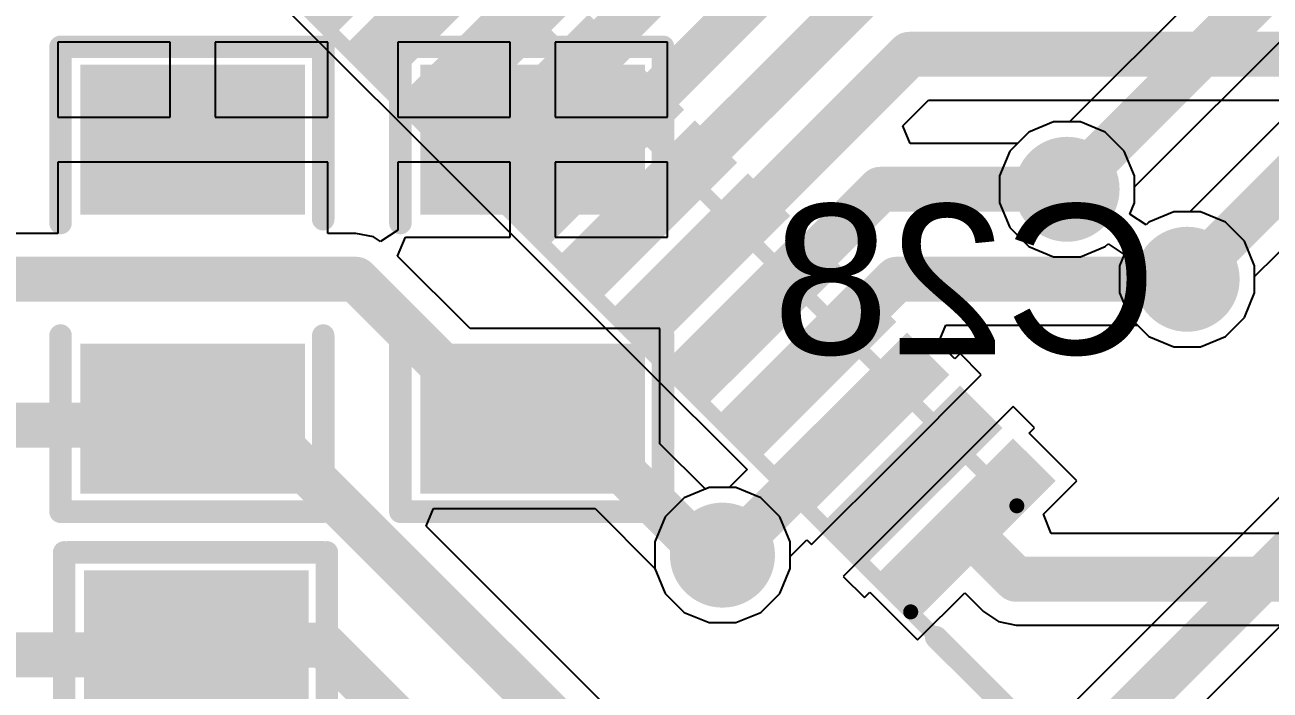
# Model space of a CAD drawing. Header units: millimetres. Extents: x 95 to 305, y 96 to 295.
# Drawn here: x 203.46 to 211.75, y 145.76 to 150.2 of the extents above; entities that cross this region are included whole.
import ezdxf

# ---------------------------------------------------------------- set-up
doc = ezdxf.new("R2010")
doc.units = ezdxf.units.MM
for name, color, linetype in [('BottomLayer', 5, 'Continuous'), ('BottomOverlay', 54, 'Continuous'), ('BottomPaste', 16, 'Continuous'), ('BottomSolder', 6, 'Continuous'), ('Mechanical11', 56, 'Continuous'), ('TopLayer', 1, 'Continuous'), ('TopOverlay', 2, 'Continuous'), ('TopPaste', 8, 'Continuous'), ('TopSolder', 216, 'Continuous'), ('ViaHoleLayer', 16, 'Continuous')]:
    doc.layers.add(name, color=color, linetype=linetype)
doc.styles.add('Arial', font='arial.ttf', dxfattribs={"height": 0.2})

# ---------------------------------------------------------------- blocks, each defined once
blk = doc.blocks.new('LQFP100_66')
at = {"layer": 'TopLayer'}
for points in [[(-6.149985159999999, -7.14999967), (-5.84998576, -7.14999967), (-5.84998576, -8.34999981), (-6.149985159999999, -8.34999981)], [(-5.64998616, -7.14999967), (-5.349986759999999, -7.14999967), (-5.349986759999999, -8.34999981), (-5.64998616, -8.34999981)], [(-5.149987159999999, -7.14999967), (-4.849987759999999, -7.14999967), (-4.849987759999999, -8.34999981), (-5.149987159999999, -8.34999981)], [(-4.649988159999999, -7.14999967), (-4.34998876, -7.14999967), (-4.34998876, -8.34999981), (-4.649988159999999, -8.34999981)], [(-4.14998916, -7.14999967), (-3.84998976, -7.14999967), (-3.84998976, -8.34999981), (-4.14998916, -8.34999981)], [(-3.64999016, -7.14999967), (-3.349990759999999, -7.14999967), (-3.349990759999999, -8.34999981), (-3.64999016, -8.34999981)], [(-3.14999116, -7.14999967), (-2.84999176, -7.14999967), (-2.84999176, -8.34999981), (-3.14999116, -8.34999981)], [(-2.64999216, -7.14999967), (-2.34999276, -7.14999967), (-2.34999276, -8.34999981), (-2.64999216, -8.34999981)], [(-2.14999316, -7.14999967), (-1.84999376, -7.14999967), (-1.84999376, -8.34999981), (-2.14999316, -8.34999981)], [(-1.64999416, -7.14999967), (-1.34999476, -7.14999967), (-1.34999476, -8.34999981), (-1.64999416, -8.34999981)], [(-1.14999516, -7.14999967), (-0.8499957599999999, -7.14999967), (-0.8499957599999999, -8.34999981), (-1.14999516, -8.34999981)], [(-0.6499961599999999, -7.14999967), (-0.34999676, -7.14999967), (-0.34999676, -8.34999981), (-0.6499961599999999, -8.34999981)]]:
    blk.add_hatch(color=1, dxfattribs=at).paths.add_polyline_path(points)
at = {"layer": 'TopPaste'}
for points in [[(-6.149985159999999, -7.14999967), (-5.84998576, -7.14999967), (-5.84998576, -8.34999981), (-6.149985159999999, -8.34999981)], [(-5.64998616, -7.14999967), (-5.349986759999999, -7.14999967), (-5.349986759999999, -8.34999981), (-5.64998616, -8.34999981)], [(-5.149987159999999, -7.14999967), (-4.849987759999999, -7.14999967), (-4.849987759999999, -8.34999981), (-5.149987159999999, -8.34999981)], [(-4.649988159999999, -7.14999967), (-4.34998876, -7.14999967), (-4.34998876, -8.34999981), (-4.649988159999999, -8.34999981)], [(-4.14998916, -7.14999967), (-3.84998976, -7.14999967), (-3.84998976, -8.34999981), (-4.14998916, -8.34999981)], [(-3.64999016, -7.14999967), (-3.349990759999999, -7.14999967), (-3.349990759999999, -8.34999981), (-3.64999016, -8.34999981)], [(-3.14999116, -7.14999967), (-2.84999176, -7.14999967), (-2.84999176, -8.34999981), (-3.14999116, -8.34999981)], [(-2.64999216, -7.14999967), (-2.34999276, -7.14999967), (-2.34999276, -8.34999981), (-2.64999216, -8.34999981)], [(-2.14999316, -7.14999967), (-1.84999376, -7.14999967), (-1.84999376, -8.34999981), (-2.14999316, -8.34999981)], [(-1.64999416, -7.14999967), (-1.34999476, -7.14999967), (-1.34999476, -8.34999981), (-1.64999416, -8.34999981)], [(-1.14999516, -7.14999967), (-0.8499957599999999, -7.14999967), (-0.8499957599999999, -8.34999981), (-1.14999516, -8.34999981)], [(-0.6499961599999999, -7.14999967), (-0.34999676, -7.14999967), (-0.34999676, -8.34999981), (-0.6499961599999999, -8.34999981)]]:
    blk.add_hatch(color=8, dxfattribs=at).paths.add_polyline_path(points)
at = {"layer": 'TopSolder'}
for points in [[(-6.199985059999999, -7.09999977), (-5.79998586, -7.09999977), (-5.79998586, -8.39999971), (-6.199985059999999, -8.39999971)], [(-5.69998606, -7.09999977), (-5.29998686, -7.09999977), (-5.29998686, -8.39999971), (-5.69998606, -8.39999971)], [(-5.19998706, -7.09999977), (-4.79998786, -7.09999977), (-4.79998786, -8.39999971), (-5.19998706, -8.39999971)], [(-4.69998806, -7.09999977), (-4.29998886, -7.09999977), (-4.29998886, -8.39999971), (-4.69998806, -8.39999971)], [(-4.19998906, -7.09999977), (-3.79998986, -7.09999977), (-3.79998986, -8.39999971), (-4.19998906, -8.39999971)], [(-3.69999006, -7.09999977), (-3.29999086, -7.09999977), (-3.29999086, -8.39999971), (-3.69999006, -8.39999971)], [(-3.19999106, -7.09999977), (-2.79999186, -7.09999977), (-2.79999186, -8.39999971), (-3.19999106, -8.39999971)], [(-2.69999206, -7.09999977), (-2.29999286, -7.09999977), (-2.29999286, -8.39999971), (-2.69999206, -8.39999971)], [(-2.19999306, -7.09999977), (-1.79999386, -7.09999977), (-1.79999386, -8.39999971), (-2.19999306, -8.39999971)], [(-1.69999406, -7.09999977), (-1.29999486, -7.09999977), (-1.29999486, -8.39999971), (-1.69999406, -8.39999971)], [(-1.19999506, -7.09999977), (-0.79999586, -7.09999977), (-0.79999586, -8.39999971), (-1.19999506, -8.39999971)], [(-0.69999606, -7.09999977), (-0.29999686, -7.09999977), (-0.29999686, -8.39999971), (-0.69999606, -8.39999971)]]:
    blk.add_hatch(color=216, dxfattribs=at).paths.add_polyline_path(points)
at = {"layer": 'Mechanical11', "const_width": 0.0999998}
for points in [[(7.100003579999999, -7.099998499999999), (-7.099998499999999, -7.099998499999999)], [(-6.135001699999999, -7.099998499999999), (-6.135001699999999, -8.0999965)], [(6.13499662, -8.0999965), (-6.135001699999999, -8.0999965)]]:
    blk.add_lwpolyline(points, dxfattribs=at)
at = {"layer": 'Mechanical11', "const_width": 0.0499999}
for points in [[(-6.16000038, -7.099998499999999, 1), (-6.11000302, -7.099998499999999, 1)], [(-6.16000038, -8.0999965, 1), (-6.11000302, -8.0999965, 1)], [(-6.16000038, -8.0999965, 1), (-6.11000302, -8.0999965, 1)]]:
    blk.add_lwpolyline(points, format="xyb", close=True, dxfattribs=at)
at = {"layer": 'TopOverlay', "const_width": 0.1499997}
blk.add_lwpolyline([(-6.37516378, -7.1001636), (-7.1001636, -7.1001636)], dxfattribs=at)
at = {"layer": 'TopOverlay', "const_width": 0.07499858}
blk.add_lwpolyline([(-6.41266434, -7.1001636, 1), (-6.33766322, -7.1001636, 1)], format="xyb", close=True, dxfattribs=at)
blk = doc.blocks.new('CAP0805_B_171')
at = {"layer": 'BottomLayer'}
for points in [[(-1.37900029, 0.69250306), (-0.47899955, 0.69250306), (-0.47899955, -0.70449694), (-1.37900029, -0.70449694)], [(0.48100107, 0.69250306), (1.38100181, 0.69250306), (1.38100181, -0.70449694), (0.48100107, -0.70449694)]]:
    blk.add_hatch(color=5, dxfattribs=at).paths.add_polyline_path(points)
at = {"layer": 'BottomPaste'}
for points in [[(-1.37900029, 0.69250306), (-0.47899955, 0.69250306), (-0.47899955, -0.70449694), (-1.37900029, -0.70449694)], [(0.48100107, 0.69250306), (1.38100181, 0.69250306), (1.38100181, -0.70449694), (0.48100107, -0.70449694)]]:
    blk.add_hatch(color=16, dxfattribs=at).paths.add_polyline_path(points)
at = {"layer": 'BottomSolder'}
for points in [[(-1.42900019, 0.7425029599999999), (-0.42899965, 0.7425029599999999), (-0.42899965, -0.75449684), (-1.42900019, -0.75449684)], [(0.4310011699999999, 0.7425029599999999), (1.43100171, 0.7425029599999999), (1.43100171, -0.75449684), (0.4310011699999999, -0.75449684)]]:
    blk.add_hatch(color=6, dxfattribs=at).paths.add_polyline_path(points)
at = {"layer": 'BottomOverlay', "const_width": 0.1499997}
for points in [[(-1.55000198, 0.8750020599999999), (-0.37500052, 0.8750020599999999)], [(-1.54999944, 0.8500008399999999), (-1.54999944, -0.8499983)], [(0.37500052, 0.8750045999999999), (1.54999944, 0.8750045999999999)], [(1.54999944, 0.85000338), (1.54999944, -0.8499983)], [(-1.55000198, -0.8750020599999999), (-0.37500052, -0.8750020599999999)], [(0.3999992, -0.87499952), (1.54999944, -0.87499952)]]:
    blk.add_lwpolyline(points, dxfattribs=at)
at = {"layer": 'BottomOverlay', "const_width": 0.07499858}
for points in [[(-1.58750254, 0.8750020599999999, 1), (-1.51250142, 0.8750020599999999, 1)], [(-1.5875, 0.8500008399999999, 1), (-1.51249888, 0.8500008399999999, 1)], [(-0.41250108, 0.8750020599999999, 1), (-0.33749996, 0.8750020599999999, 1)], [(0.33749996, 0.8750045999999999, 1), (0.41250108, 0.8750045999999999, 1)], [(1.51249888, 0.8750045999999999, 1), (1.5875, 0.8750045999999999, 1)], [(1.51249888, 0.85000338, 1), (1.5875, 0.85000338, 1)], [(-1.58750254, -0.8750020599999999, 1), (-1.51250142, -0.8750020599999999, 1)], [(-1.5875, -0.8499983, 1), (-1.51249888, -0.8499983, 1)], [(-0.41250108, -0.8750020599999999, 1), (-0.33749996, -0.8750020599999999, 1)], [(0.36249864, -0.87499952, 1), (0.43749976, -0.87499952, 1)], [(1.51249888, -0.8499983, 1), (1.5875, -0.8499983, 1)], [(1.51249888, -0.87499952, 1), (1.5875, -0.87499952, 1)]]:
    blk.add_lwpolyline(points, format="xyb", close=True, dxfattribs=at)
blk = doc.blocks.new('CAP0805_B_174')
at = {"layer": 'BottomLayer'}
for points in [[(-1.37900029, 0.69250052), (-0.47899955, 0.69250052), (-0.47899955, -0.70449948), (-1.37900029, -0.70449948)], [(0.48100107, 0.69250052), (1.38100181, 0.69250052), (1.38100181, -0.70449948), (0.48100107, -0.70449948)]]:
    blk.add_hatch(color=5, dxfattribs=at).paths.add_polyline_path(points)
at = {"layer": 'BottomPaste'}
for points in [[(-1.37900029, 0.69250052), (-0.47899955, 0.69250052), (-0.47899955, -0.70449948), (-1.37900029, -0.70449948)], [(0.48100107, 0.69250052), (1.38100181, 0.69250052), (1.38100181, -0.70449948), (0.48100107, -0.70449948)]]:
    blk.add_hatch(color=16, dxfattribs=at).paths.add_polyline_path(points)
at = {"layer": 'BottomSolder'}
for points in [[(-1.42900019, 0.7425004199999999), (-0.42899965, 0.7425004199999999), (-0.42899965, -0.7544993799999999), (-1.42900019, -0.7544993799999999)], [(0.4310011699999999, 0.7425004199999999), (1.43100171, 0.7425004199999999), (1.43100171, -0.7544993799999999), (0.4310011699999999, -0.7544993799999999)]]:
    blk.add_hatch(color=6, dxfattribs=at).paths.add_polyline_path(points)
at = {"layer": 'BottomOverlay', "const_width": 0.1499997}
for points in [[(-1.55000198, 0.8750020599999999), (-0.37500052, 0.8750020599999999)], [(-1.54999944, 0.8499983), (-1.54999944, -0.8499983)], [(0.37500052, 0.8750045999999999), (1.54999944, 0.8750045999999999)], [(1.54999944, 0.85000338), (1.54999944, -0.8499983)], [(-1.55000198, -0.8750020599999999), (-0.37500052, -0.8750020599999999)], [(0.3999992, -0.87499952), (1.54999944, -0.87499952)]]:
    blk.add_lwpolyline(points, dxfattribs=at)
at = {"layer": 'BottomOverlay', "const_width": 0.07499858}
for points in [[(-1.58750254, 0.8750020599999999, 1), (-1.51250142, 0.8750020599999999, 1)], [(-1.5875, 0.8499983, 1), (-1.51249888, 0.8499983, 1)], [(-0.41250108, 0.8750020599999999, 1), (-0.33749996, 0.8750020599999999, 1)], [(0.33749996, 0.8750045999999999, 1), (0.41250108, 0.8750045999999999, 1)], [(1.51249888, 0.8750045999999999, 1), (1.5875, 0.8750045999999999, 1)], [(1.51249888, 0.85000338, 1), (1.5875, 0.85000338, 1)], [(-1.58750254, -0.8750020599999999, 1), (-1.51250142, -0.8750020599999999, 1)], [(-1.5875, -0.8499983, 1), (-1.51249888, -0.8499983, 1)], [(-0.41250108, -0.8750020599999999, 1), (-0.33749996, -0.8750020599999999, 1)], [(0.36249864, -0.87499952, 1), (0.43749976, -0.87499952, 1)], [(1.51249888, -0.8499983, 1), (1.5875, -0.8499983, 1)], [(1.51249888, -0.87499952, 1), (1.5875, -0.87499952, 1)]]:
    blk.add_lwpolyline(points, format="xyb", close=True, dxfattribs=at)
blk = doc.blocks.new('CAP0805_B_179')
at = {"layer": 'BottomLayer'}
for points in [[(-1.37900029, 0.69250052), (-0.47899955, 0.69250052), (-0.47899955, -0.70449948), (-1.37900029, -0.70449948)], [(0.48100107, 0.69250052), (1.38100181, 0.69250052), (1.38100181, -0.70449948), (0.48100107, -0.70449948)]]:
    blk.add_hatch(color=5, dxfattribs=at).paths.add_polyline_path(points)
at = {"layer": 'BottomPaste'}
for points in [[(-1.37900029, 0.69250052), (-0.47899955, 0.69250052), (-0.47899955, -0.70449948), (-1.37900029, -0.70449948)], [(0.48100107, 0.69250052), (1.38100181, 0.69250052), (1.38100181, -0.70449948), (0.48100107, -0.70449948)]]:
    blk.add_hatch(color=16, dxfattribs=at).paths.add_polyline_path(points)
at = {"layer": 'BottomSolder'}
for points in [[(-1.42900019, 0.7425004199999999), (-0.42899965, 0.7425004199999999), (-0.42899965, -0.7544993799999999), (-1.42900019, -0.7544993799999999)], [(0.4310011699999999, 0.7425004199999999), (1.43100171, 0.7425004199999999), (1.43100171, -0.7544993799999999), (0.4310011699999999, -0.7544993799999999)]]:
    blk.add_hatch(color=6, dxfattribs=at).paths.add_polyline_path(points)
at = {"layer": 'BottomOverlay', "const_width": 0.1499997}
for points in [[(-1.54999944, 0.8750020599999999), (-0.37499798, 0.8750020599999999)], [(-1.54999944, 0.8500008399999999), (-1.54999944, -0.8500008399999999)], [(0.37500306, 0.8750020599999999), (1.54999944, 0.8750020599999999)], [(1.54999944, 0.8500008399999999), (1.54999944, -0.8500008399999999)], [(-1.54999944, -0.8750020599999999), (-0.37499798, -0.8750020599999999)], [(0.3999992, -0.8750020599999999), (1.54999944, -0.8750020599999999)]]:
    blk.add_lwpolyline(points, dxfattribs=at)
at = {"layer": 'BottomOverlay', "const_width": 0.07499858}
for points in [[(-1.5875, 0.8750020599999999, 1), (-1.51249888, 0.8750020599999999, 1)], [(-1.5875, 0.8500008399999999, 1), (-1.51249888, 0.8500008399999999, 1)], [(-0.41249854, 0.8750020599999999, 1), (-0.33749742, 0.8750020599999999, 1)], [(0.3375025, 0.8750020599999999, 1), (0.41250362, 0.8750020599999999, 1)], [(1.51249888, 0.8750020599999999, 1), (1.5875, 0.8750020599999999, 1)], [(1.51249888, 0.8500008399999999, 1), (1.5875, 0.8500008399999999, 1)], [(-1.5875, -0.8500008399999999, 1), (-1.51249888, -0.8500008399999999, 1)], [(-1.5875, -0.8750020599999999, 1), (-1.51249888, -0.8750020599999999, 1)], [(-0.41249854, -0.8750020599999999, 1), (-0.33749742, -0.8750020599999999, 1)], [(0.36249864, -0.8750020599999999, 1), (0.43749976, -0.8750020599999999, 1)], [(1.51249888, -0.8500008399999999, 1), (1.5875, -0.8500008399999999, 1)], [(1.51249888, -0.8750020599999999, 1), (1.5875, -0.8750020599999999, 1)]]:
    blk.add_lwpolyline(points, format="xyb", close=True, dxfattribs=at)

msp = doc.modelspace()

# ---------------------------------------------------------------- hatches: boundary and pattern name
at = {"layer": 'BottomLayer'}
h = msp.add_hatch(color=5, dxfattribs=at)
edge = h.paths.add_edge_path()
edge.add_arc((210.40000084, 149.09999898), 0.2999994, 0, 360)
h = msp.add_hatch(color=5, dxfattribs=at)
edge = h.paths.add_edge_path()
edge.add_arc((211.19999924, 148.50000018), 0.2999994, 0, 360)
h = msp.add_hatch(color=5, dxfattribs=at)
edge = h.paths.add_edge_path()
edge.add_arc((208.10449362, 146.66066934), 0.2999994, 0, 360)
at = {"layer": 'BottomSolder'}
h = msp.add_hatch(color=6, dxfattribs=at)
edge = h.paths.add_edge_path()
edge.add_arc((210.40000084, 149.09999898), 0.3499993, 0, 360)
h = msp.add_hatch(color=6, dxfattribs=at)
edge = h.paths.add_edge_path()
edge.add_arc((211.19999924, 148.50000018), 0.3499993, 0, 360)
h = msp.add_hatch(color=6, dxfattribs=at)
edge = h.paths.add_edge_path()
edge.add_arc((208.10449362, 146.66066934), 0.3499993, 0, 360)
at = {"layer": 'TopLayer'}
h = msp.add_hatch(color=1, dxfattribs=at)
edge = h.paths.add_edge_path()
edge.add_arc((210.40000084, 149.09999898), 0.2999994, 0, 360)
h = msp.add_hatch(color=1, dxfattribs=at)
edge = h.paths.add_edge_path()
edge.add_arc((211.19999924, 148.50000018), 0.2999994, 0, 360)
h = msp.add_hatch(color=1, dxfattribs=at)
edge = h.paths.add_edge_path()
edge.add_arc((208.10449362, 146.66066934), 0.2999994, 0, 360)
at = {"layer": 'TopSolder'}
h = msp.add_hatch(color=216, dxfattribs=at)
edge = h.paths.add_edge_path()
edge.add_arc((210.40000084, 149.09999898), 0.3499993, 0, 360)
h = msp.add_hatch(color=216, dxfattribs=at)
edge = h.paths.add_edge_path()
edge.add_arc((211.19999924, 148.50000018), 0.3499993, 0, 360)
h = msp.add_hatch(color=216, dxfattribs=at)
edge = h.paths.add_edge_path()
edge.add_arc((208.10449362, 146.66066934), 0.3499993, 0, 360)
at = {"layer": 'ViaHoleLayer'}
h = msp.add_hatch(color=16, dxfattribs=at)
edge = h.paths.add_edge_path()
edge.add_arc((210.40000084, 149.09999898), 0.1499997, 0, 360)
h = msp.add_hatch(color=16, dxfattribs=at)
edge = h.paths.add_edge_path()
edge.add_arc((211.19999924, 148.50000018), 0.1499997, 0, 360)
h = msp.add_hatch(color=16, dxfattribs=at)
edge = h.paths.add_edge_path()
edge.add_arc((208.10449362, 146.66066934), 0.1499997, 0, 360)

# ---------------------------------------------------------------- linework, layer by layer
at = {"layer": 'BottomLayer'}
for p, q in [((213.31123708, 152.44380992), (210.4174227, 149.54999808)), ((214.41123742, 152.14381306), (211.2174211, 148.94999928)), ((210.84999994, 149.11742084), (213.83339504, 152.10081848)), ((211.64999834, 148.51742204), (214.93339538, 151.80082162)), ((215.27564514, 150.5082207), (207.3837102, 142.6162883)), ((207.90587578, 142.2732994), (215.7978031, 150.16522926)), ((204.425931, 150.08100032), (203.67742348, 150.08100032)), ((203.67742348, 150.08100032), (203.67742348, 149.58099878)), ((204.425931, 149.58099878), (204.425931, 150.08100032)), ((205.47442268, 150.08100032), (204.7259304, 150.08100032)), ((204.7259304, 150.08100032), (204.7259304, 149.58099878)), ((205.47442268, 149.58099878), (205.47442268, 150.08100032)), ((206.68980252, 150.08100032), (205.9413077, 150.08100032)), ((205.9413077, 150.08100032), (205.9413077, 149.58101148)), ((206.68980252, 149.58101148), (206.68980252, 150.08100032)), ((207.7383069, 150.08100032), (206.98980192, 150.08100032)), ((206.98980192, 150.08100032), (206.98980192, 149.58101148)), ((207.7383069, 149.58101148), (207.7383069, 150.08100032)), ((203.67742348, 149.58099878), (204.425931, 149.58099878)), ((204.7259304, 149.58099878), (205.47442268, 149.58099878)), ((205.9413077, 149.58101148), (206.68980252, 149.58101148)), ((206.98980192, 149.58101148), (207.7383069, 149.58101148)), ((210.31049124, 149.54999808), (210.1450966, 149.4814892)), ((210.4174227, 149.54999808), (210.31049124, 149.54999808)), ((210.1450966, 149.4814892), (210.01851062, 149.35490322)), ((210.01851062, 149.35490322), (209.95000174, 149.18950858)), ((204.5759307, 149.28099938), (203.67742348, 149.28099938)), ((203.67742348, 149.28099938), (203.67742348, 148.80587714)), ((205.47442268, 149.28099938), (204.5759307, 149.28099938)), ((205.47442268, 148.80587714), (205.47442268, 149.28099938)), ((206.68980252, 149.28101208), (205.9413077, 149.28101208)), ((205.9413077, 149.28101208), (205.9413077, 148.89458156)), ((206.68980252, 148.78100292), (206.68980252, 149.28101208)), ((207.7383069, 149.28101208), (206.98980192, 149.28101208)), ((206.98980192, 149.28101208), (206.98980192, 148.78100292)), ((207.7383069, 148.78100292), (207.7383069, 149.28101208)), ((209.95000174, 149.18950858), (209.95000174, 149.01048938)), ((210.84999994, 149.01048938), (210.84999994, 149.11742084)), ((209.95000174, 149.01048938), (210.01851062, 148.84509474)), ((210.81854204, 148.93454338), (210.84999994, 149.01048938)), ((210.92620756, 148.86260296), (210.81854204, 148.93454338)), ((211.11048964, 148.94999928), (210.945095, 148.8814904)), ((211.2174211, 148.94999928), (211.11048964, 148.94999928)), ((205.94130262, 148.82713186), (205.82676894, 148.75091916)), ((205.9413077, 148.89458156), (205.94130262, 148.82713186)), ((210.01851062, 148.84509474), (210.1450966, 148.71850876)), ((210.945095, 148.8814904), (210.92620756, 148.86260296)), ((203.67742348, 148.80587714), (203.36692626, 148.80587714)), ((205.66229632, 148.80587714), (205.47442268, 148.80587714)), ((205.66230902, 148.80587968), (205.66229632, 148.80587714)), ((205.77936238, 148.78259296), (205.66230902, 148.80587968)), ((205.82676894, 148.75091916), (205.77936238, 148.78259296)), ((205.9405838, 148.65430264), (205.993492, 148.78099784)), ((205.993492, 148.78099784), (206.04919928, 148.78100292)), ((206.04919928, 148.78100292), (206.68980252, 148.78100292)), ((206.98980192, 148.78100292), (207.7383069, 148.78100292)), ((210.65490508, 148.71850876), (210.67379252, 148.7373962)), ((210.67379252, 148.7373962), (210.78145804, 148.66545578)), ((206.42388484, 148.17099906), (205.9405838, 148.65430264)), ((210.1450966, 148.71850876), (210.31049124, 148.64999988)), ((210.48951044, 148.64999988), (210.65490508, 148.71850876)), ((210.78145804, 148.66545578), (210.75000014, 148.58950978)), ((210.31049124, 148.64999988), (210.48951044, 148.64999988)), ((210.75000014, 148.58950978), (210.75000014, 148.41049058)), ((211.64999834, 148.41049058), (211.64999834, 148.51742204)), ((210.75000014, 148.41049058), (210.81850902, 148.24509594)), ((211.58148946, 148.24509594), (211.64999834, 148.41049058)), ((210.81850902, 148.24509594), (210.945095, 148.11850996)), ((211.45490348, 148.11850996), (211.58148946, 148.24509594)), ((207.688307, 148.17099906), (206.42388484, 148.17099906)), ((207.688307, 147.40357616), (207.688307, 148.17099906)), ((210.945095, 148.11850996), (211.11048964, 148.05000108)), ((211.28950884, 148.05000108), (211.45490348, 148.11850996)), ((211.11048964, 148.05000108), (211.28950884, 148.05000108)), ((207.99110294, 147.10077768), (207.688307, 147.40357616)), ((208.01498402, 147.11066844), (207.99110294, 147.10077768)), ((208.19400322, 147.11066844), (208.01498402, 147.11066844)), ((208.35939786, 147.04215956), (208.19400322, 147.11066844)), ((208.48598384, 146.91557358), (208.35939786, 147.04215956)), ((206.13062914, 146.8536687), (206.1792295, 146.97100146)), ((206.1792295, 146.97100146), (207.25572722, 146.97100146)), ((207.25572722, 146.97100146), (207.65449452, 146.5722367)), ((208.55449272, 146.75017894), (208.48598384, 146.91557358)), ((208.03429564, 144.94999966), (206.13062914, 146.8536687)), ((208.55449272, 146.57115974), (208.55449272, 146.75017894)), ((207.65449452, 146.5722367), (207.65449452, 146.57115974)), ((207.65449452, 146.57115974), (207.7230034, 146.4057651)), ((208.48598384, 146.4057651), (208.55449272, 146.57115974)), ((207.7230034, 146.4057651), (207.84958938, 146.27917912)), ((208.35939786, 146.27917912), (208.48598384, 146.4057651)), ((207.84958938, 146.27917912), (208.01498402, 146.21067024)), ((208.19400322, 146.21067024), (208.35939786, 146.27917912)), ((208.01498402, 146.21067024), (208.19400322, 146.21067024))]:
    msp.add_line(p, q, dxfattribs=at)
at = {"layer": 'BottomLayer', "const_width": 0.2999994}
for points in [[(210.40000084, 149.09999898), (213.61711404, 152.31711218)], [(211.19999924, 148.50000018), (214.71711438, 152.01711532)], [(207.59999882, 142.39999968), (215.5815221, 150.38152296)], [(200.79999972, 148.50000018), (205.66230902, 148.50000018)], [(205.66230902, 148.50000018), (206.59130894, 147.57100026)], [(202.68942952, 147.52729956), (205.02442104, 147.52729956)], [(205.02442104, 147.52729956), (208.00000056, 144.55172004)], [(206.59130894, 147.57100026), (206.8398073, 147.57100026)], [(206.8398073, 147.57100026), (207.08830566, 147.57100026)], [(207.08830566, 147.57100026), (207.94123512, 146.7180708)], [(207.94123512, 146.7180708), (208.04709216, 146.7180708)], [(208.04709216, 146.7180708), (208.10449362, 146.66066934)], [(204.53618224, 145.99618502), (204.59999974, 146.06000252)], [(204.8484981, 146.06000252), (205.44849944, 146.06000252)], [(205.44849944, 146.06000252), (207.15850364, 144.34999832)], [(202.64218552, 145.99618502), (204.53618224, 145.99618502)]]:
    msp.add_lwpolyline(points, dxfattribs=at)
at = {"layer": 'BottomLayer', "const_width": 0.1499997}
for points in [[(210.32500226, 149.09999898, 1), (210.47499942, 149.09999898, 1)], [(205.58731044, 148.50000018, 1), (205.7373076, 148.50000018, 1)], [(205.58731044, 148.50000018, 1), (205.7373076, 148.50000018, 1)], [(211.12500066, 148.50000018, 1), (211.27499782, 148.50000018, 1)], [(204.94942246, 147.52729956, 1), (205.09941962, 147.52729956, 1)], [(204.94942246, 147.52729956, 1), (205.09941962, 147.52729956, 1)], [(206.51631036, 147.57100026, 1), (206.66630752, 147.57100026, 1)], [(206.51631036, 147.57100026, 1), (206.66630752, 147.57100026, 1)], [(206.76480872, 147.57100026, 1), (206.91480588, 147.57100026, 1)], [(206.76480872, 147.57100026, 1), (206.91480588, 147.57100026, 1)], [(207.01330708, 147.57100026, 1), (207.16330424, 147.57100026, 1)], [(207.01330708, 147.57100026, 1), (207.16330424, 147.57100026, 1)], [(207.86623654, 146.7180708, 1), (208.0162337, 146.7180708, 1)], [(207.86623654, 146.7180708, 1), (208.0162337, 146.7180708, 1)], [(207.97209358, 146.7180708, 1), (208.12209074, 146.7180708, 1)], [(207.97209358, 146.7180708, 1), (208.12209074, 146.7180708, 1)], [(208.02949504, 146.66066934, 1), (208.1794922, 146.66066934, 1)], [(204.52500116, 146.06000252, 1), (204.67499832, 146.06000252, 1)], [(204.77349952, 146.06000252, 1), (204.92349668, 146.06000252, 1)], [(205.37350086, 146.06000252, 1), (205.52349802, 146.06000252, 1)], [(205.37350086, 146.06000252, 1), (205.52349802, 146.06000252, 1)], [(204.46118366, 145.99618502, 1), (204.61118082, 145.99618502, 1)], [(204.46118366, 145.99618502, 1), (204.61118082, 145.99618502, 1)]]:
    msp.add_lwpolyline(points, format="xyb", close=True, dxfattribs=at)
at = {"layer": 'TopLayer'}
for p, q in [((204.73761694, 150.76188034), (205.44472246, 150.05477736)), ((205.44472246, 150.05477736), (206.15182798, 149.34767184)), ((209.30551992, 149.5232087), (209.47643144, 149.69412276)), ((209.47643144, 149.69412276), (236.19998734, 149.69412276)), ((209.35412028, 149.40587594), (209.30551992, 149.5232087)), ((210.31049124, 149.54999808), (210.1450966, 149.4814892)), ((210.48951044, 149.54999808), (210.31049124, 149.54999808)), ((210.65490508, 149.4814892), (210.48951044, 149.54999808)), ((210.06948334, 149.40587594), (209.35412028, 149.40587594)), ((210.1450966, 149.4814892), (210.06948334, 149.40587594)), ((210.78149106, 149.35490322), (210.65490508, 149.4814892)), ((206.15182798, 149.34767184), (206.8589335, 148.64056632)), ((210.84999994, 149.18950858), (210.78149106, 149.35490322)), ((210.84999994, 149.01048938), (210.84999994, 149.18950858)), ((210.81854204, 148.93454338), (210.84999994, 149.01048938)), ((210.92620756, 148.86260296), (210.81854204, 148.93454338)), ((211.11048964, 148.94999928), (210.945095, 148.8814904)), ((211.28950884, 148.94999928), (211.11048964, 148.94999928)), ((211.45490348, 148.8814904), (211.28950884, 148.94999928)), ((210.945095, 148.8814904), (210.92620756, 148.86260296)), ((211.58148946, 148.75490442), (211.45490348, 148.8814904)), ((211.64999834, 148.58950978), (211.58148946, 148.75490442)), ((206.8589335, 148.64056632), (207.56603902, 147.9334608)), ((211.64999834, 148.41049058), (211.64999834, 148.58950978)), ((211.58148946, 148.24509594), (211.64999834, 148.41049058)), ((211.45490348, 148.11850996), (211.58148946, 148.24509594)), ((209.54402592, 148.07679046), (209.59262882, 148.19412322)), ((209.59262882, 148.19412322), (210.86948174, 148.19412322)), ((210.86948174, 148.19412322), (210.945095, 148.11850996)), ((209.65200132, 147.9688176), (209.54402592, 148.07679046)), ((210.945095, 148.11850996), (211.11048964, 148.05000108)), ((211.28950884, 148.05000108), (211.45490348, 148.11850996)), ((209.68735558, 148.00417186), (209.65200132, 147.9688176)), ((209.82877008, 147.86275736), (209.68735558, 148.00417186)), ((211.11048964, 148.05000108), (211.28950884, 148.05000108)), ((207.56603902, 147.9334608), (208.26898656, 147.23051326)), ((209.2630816, 147.29706634), (209.82877008, 147.86275736)), ((210.04090326, 147.65062418), (209.47521224, 147.0849357)), ((210.18232792, 147.50919952), (210.04090326, 147.65062418)), ((210.14697112, 147.47384272), (210.18232792, 147.50919952)), ((210.46516962, 147.15564676), (210.14697112, 147.47384272)), ((208.69740074, 146.73138802), (209.2630816, 147.29706634)), ((208.26898656, 147.23051326), (208.14914174, 147.11066844)), ((208.01498402, 147.11066844), (207.84958938, 147.04215956)), ((208.14914174, 147.11066844), (208.01498402, 147.11066844)), ((209.47521224, 147.0849357), (208.90953392, 146.51925484)), ((210.24239892, 146.93287606), (210.46516962, 147.15564676)), ((207.84958938, 147.04215956), (207.7230034, 146.91557358)), ((207.7230034, 146.91557358), (207.65449452, 146.75017894)), ((210.29500486, 146.80587606), (210.24239892, 146.93287606)), ((207.65449452, 146.75017894), (207.65449452, 146.57115974)), ((208.55449272, 146.65086494), (208.666207, 146.76258176)), ((208.666207, 146.76258176), (208.69740074, 146.73138802)), ((240.47330112, 146.80587606), (210.29500486, 146.80587606)), ((208.55449272, 146.57115974), (208.55449272, 146.65086494)), ((207.65449452, 146.57115974), (207.7230034, 146.4057651)), ((208.48598384, 146.4057651), (208.55449272, 146.57115974)), ((208.90953392, 146.51925484), (209.05095858, 146.37783018)), ((207.7230034, 146.4057651), (207.84958938, 146.27917912)), ((208.35939786, 146.27917912), (208.48598384, 146.4057651)), ((209.05095858, 146.37783018), (209.08631284, 146.41318444)), ((209.08631284, 146.41318444), (209.40451134, 146.09498848)), ((209.40451134, 146.09498848), (209.7185544, 146.40903154)), ((209.7185544, 146.40903154), (209.84387038, 146.2837181)), ((207.84958938, 146.27917912), (208.01498402, 146.21067024)), ((208.19400322, 146.21067024), (208.35939786, 146.27917912)), ((209.84387038, 146.2837181), (209.84387546, 146.28371048)), ((209.84387546, 146.28371048), (209.94310818, 146.21740632)), ((208.01498402, 146.21067024), (208.19400322, 146.21067024)), ((209.94310818, 146.21740632), (210.06016408, 146.19412214)), ((210.06016408, 146.19412214), (240.48193966, 146.19412214))]:
    msp.add_line(p, q, dxfattribs=at)
at = {"layer": 'TopLayer', "const_width": 0.2999994}
for points in [[(206.540735, 150.0194231), (209.2213113, 152.6999994)], [(206.89428776, 149.66587034), (209.15909908, 151.93068166)], [(207.24784052, 149.31231758), (209.2662058, 151.33068286)], [(207.60139328, 148.95876482), (209.24262952, 150.60000106)], [(207.95494604, 148.60521206), (209.3497337, 149.99999972)], [(209.3497337, 149.99999972), (236.20000004, 149.99999972)], [(208.3084988, 148.2516593), (209.15683848, 149.09999898)], [(209.15683848, 149.09999898), (210.40000084, 149.09999898)], [(208.66205156, 147.89810654), (209.2639452, 148.50000018)], [(209.2639452, 148.50000018), (211.19999924, 148.50000018)], [(208.13171988, 146.66066934), (209.01560432, 147.54455378)], [(209.72270984, 146.83744826), (209.72271238, 146.8374508)], [(209.72271238, 146.8374508), (210.06016408, 146.4999991)], [(208.10449362, 146.66066934), (208.13171988, 146.66066934)], [(210.06016408, 146.4999991), (240.6000014, 146.4999991)]]:
    msp.add_lwpolyline(points, dxfattribs=at)
at = {"layer": 'TopLayer', "const_width": 0.1499997}
for points in [[(206.46573642, 150.0194231, 1), (206.61573358, 150.0194231, 1)], [(209.27473512, 149.99999972, 1), (209.42473228, 149.99999972, 1)], [(209.27473512, 149.99999972, 1), (209.42473228, 149.99999972, 1)], [(206.81928918, 149.66587034, 1), (206.96928634, 149.66587034, 1)], [(207.17284194, 149.31231758, 1), (207.3228391, 149.31231758, 1)], [(209.0818399, 149.09999898, 1), (209.23183706, 149.09999898, 1)], [(209.0818399, 149.09999898, 1), (209.23183706, 149.09999898, 1)], [(210.32500226, 149.09999898, 1), (210.47499942, 149.09999898, 1)], [(207.5263947, 148.95876482, 1), (207.67639186, 148.95876482, 1)], [(207.87994746, 148.60521206, 1), (208.02994462, 148.60521206, 1)], [(209.18894662, 148.50000018, 1), (209.33894378, 148.50000018, 1)], [(209.18894662, 148.50000018, 1), (209.33894378, 148.50000018, 1)], [(211.12500066, 148.50000018, 1), (211.27499782, 148.50000018, 1)], [(208.23350022, 148.2516593, 1), (208.38349738, 148.2516593, 1)], [(208.58705298, 147.89810654, 1), (208.73705014, 147.89810654, 1)], [(208.94060574, 147.54455378, 1), (209.0906029, 147.54455378, 1)], [(209.64771126, 146.83744826, 1), (209.79770842, 146.83744826, 1)], [(209.6477138, 146.8374508, 1), (209.79771096, 146.8374508, 1)], [(209.6477138, 146.8374508, 1), (209.79771096, 146.8374508, 1)], [(208.02949504, 146.66066934, 1), (208.1794922, 146.66066934, 1)], [(208.0567213, 146.66066934, 1), (208.20671846, 146.66066934, 1)], [(208.0567213, 146.66066934, 1), (208.20671846, 146.66066934, 1)], [(209.9851655, 146.4999991, 1), (210.13516266, 146.4999991, 1)], [(209.9851655, 146.4999991, 1), (210.13516266, 146.4999991, 1)]]:
    msp.add_lwpolyline(points, format="xyb", close=True, dxfattribs=at)

# ---------------------------------------------------------------- block references
for name, p, rotation in [('LQFP100_66', (200.00000132, 145.6000009), 135), ('CAP0805_B_179', (204.5699236, 148.50000018), 90), ('CAP0805_B_174', (206.83380782, 148.50000018), 90), ('CAP0805_B_171', (204.5940028, 145.12900108), 90)]:
    msp.add_blockref(name, p, dxfattribs=dict(rotation=rotation))

# ---------------------------------------------------------------- texts
at = {"layer": 'BottomOverlay', "style": 'Arial', "text_generation_flag": 2}
msp.add_text('C28', height=1.00000054, dxfattribs=at).set_placement((210.99999964, 148.00000118))

doc.saveas('drawing.dxf')
